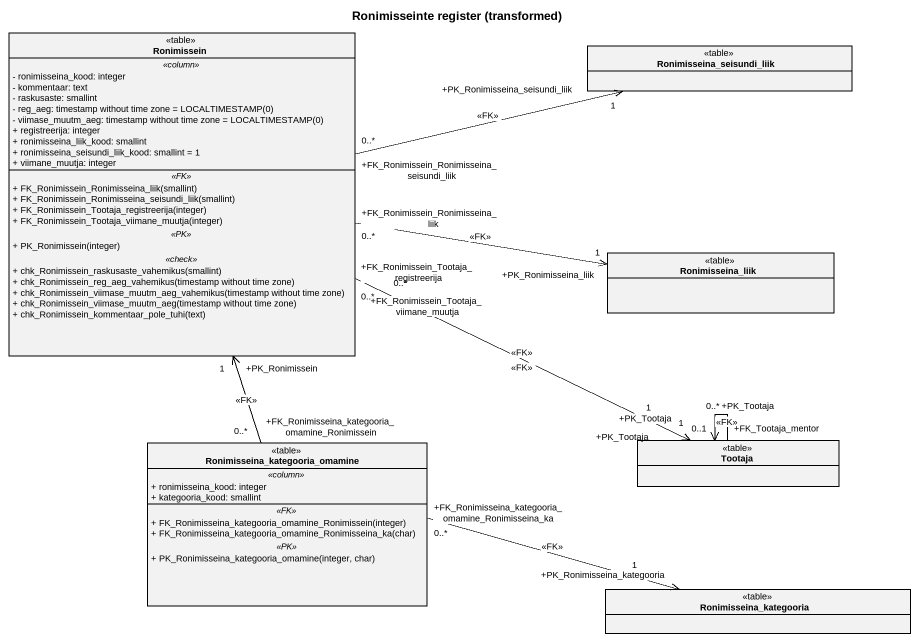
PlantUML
@startuml
title Ronimisseinte register (transformed)
hide circle
hide empty members
skinparam classAttributeIconSize 0
class Ronimissein <<table>> {
  .. <<column>> ..
  - ronimisseina_kood: integer
  - kommentaar: text
  - raskusaste: smallint
  {field} - reg_aeg: timestamp without time zone = LOCALTIMESTAMP(0)
  {field} - viimase_muutm_aeg: timestamp without time zone = LOCALTIMESTAMP(0)
  + registreerija: integer
  + ronimisseina_liik_kood: smallint
  + ronimisseina_seisundi_liik_kood: smallint = 1
  + viimane_muutja: integer
  .. <<FK>> ..
  + FK_Ronimissein_Ronimisseina_liik(smallint)
  + FK_Ronimissein_Ronimisseina_seisundi_liik(smallint)
  + FK_Ronimissein_Tootaja_registreerija(integer)
  + FK_Ronimissein_Tootaja_viimane_muutja(integer)
  .. <<PK>> ..
  + PK_Ronimissein(integer)
  .. <<check>> ..
  + chk_Ronimissein_raskusaste_vahemikus(smallint)
  + chk_Ronimissein_reg_aeg_vahemikus(timestamp without time zone)
  + chk_Ronimissein_viimase_muutm_aeg_vahemikus(timestamp without time zone)
  + chk_Ronimissein_viimase_muutm_aeg(timestamp without time zone)
  + chk_Ronimissein_kommentaar_pole_tuhi(text)
}
class Ronimisseina_seisundi_liik <<table>>
class Ronimisseina_liik <<table>>
class "Ronimisseina_kategooria_omamine" as Ronimisseina_kategooria <<table>> {
  .. <<column>> ..
  + ronimisseina_kood: integer
  + kategooria_kood: smallint
  .. <<FK>> ..
  + FK_Ronimisseina_kategooria_omamine_Ronimissein(integer)
  + FK_Ronimisseina_kategooria_omamine_Ronimisseina_ka(char)
  .. <<PK>> ..
  + PK_Ronimisseina_kategooria_omamine(integer, char)
}
class Tootaja <<table>>
class "Ronimisseina_kategooria" as Ronimisseina_kategooria_2 <<table>>
Ronimissein "+FK_Ronimissein_Ronimisseina_seisundi_liik\n0..*" -right-> "+PK_Ronimisseina_seisundi_liik\n1" Ronimisseina_seisundi_liik : <<FK>>
Ronimissein "+FK_Ronimissein_Ronimisseina_liik\n0..*" -right-> "+PK_Ronimisseina_liik\n1" Ronimisseina_liik : <<FK>>
Ronimissein "+FK_Ronimissein_Tootaja_registreerija\n0..*" -right-> "+PK_Tootaja\n1" Tootaja : <<FK>>
Ronimissein "+FK_Ronimissein_Tootaja_viimane_muutja\n0..*" -right-> "+PK_Tootaja\n1" Tootaja : <<FK>>
Ronimisseina_kategooria "+FK_Ronimisseina_kategooria_omamine_Ronimissein\n0..*" -up-> "+PK_Ronimissein\n1" Ronimissein : <<FK>>
Ronimisseina_kategooria "+FK_Ronimisseina_kategooria_omamine_Ronimisseina_ka\n0..*" -right-> "+PK_Ronimisseina_kategooria\n1" Ronimisseina_kategooria_2 : <<FK>>
Tootaja "+FK_Tootaja_mentor\n0..*" --> "+PK_Tootaja\n0..1" Tootaja : <<FK>>
@enduml
